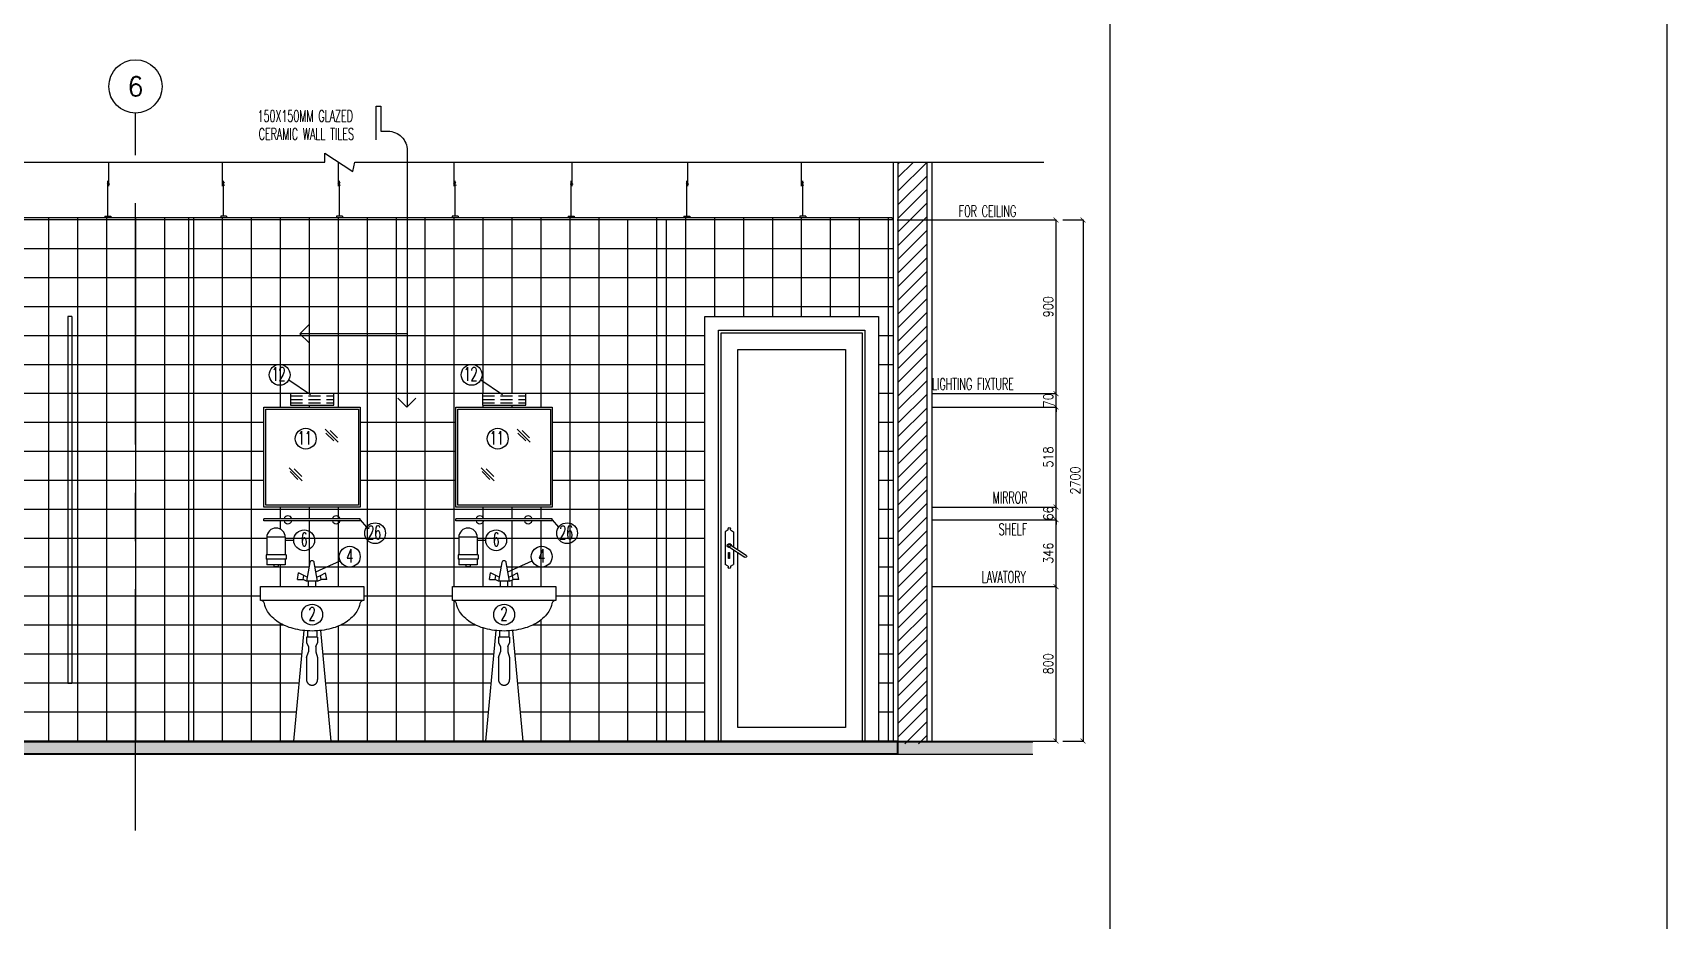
# Model space of a CAD drawing. Extents: x -139655 to -110778, y 166361 to 186286.
# Drawn here: x -119799 to -111330, y 171488 to 176087 of the extents above; entities that cross this region are included whole.
import ezdxf
from ezdxf.enums import TextEntityAlignment as Align

# ---------------------------------------------------------------- set-up
doc = ezdxf.new("R2010")
doc.units = 0
doc.header["$LTSCALE"] = 500
doc.header["$MEASUREMENT"] = 0
doc.linetypes.add('CENTERX2', pattern=[4, 2.5, -0.5, 0.5, -0.5])
doc.linetypes.add('HIDDEN2', pattern=[0.1875, 0.125, -0.0625])
doc.layers.get('0').update_dxf_attribs({"linetype": 'CONTINUOUS'})
doc.layers.get('DEFPOINTS').update_dxf_attribs({"linetype": 'CONTINUOUS'})
for name, color, linetype in [('AX-CR', 2, 'CONTINUOUS'), ('AX-TXT', 2, 'CONTINUOUS'), ('AXES', 11, 'CENTERX2'), ('Dimout', 4, 'CONTINUOUS'), ('DW', 7, 'CONTINUOUS'), ('ELE', 3, 'CONTINUOUS'), ('ELV', 7, 'CONTINUOUS'), ('FIX', 2, 'CONTINUOUS'), ('HATCH', 8, 'CONTINUOUS'), ('HatchA', 11, 'CONTINUOUS'), ('PART', 9, 'CONTINUOUS'), ('Plaster', 7, 'CONTINUOUS'), ('SANI', 2, 'CONTINUOUS'), ('Tile', 5, 'CONTINUOUS'), ('TITLE', 1, 'CONTINUOUS'), ('TXT', 2, 'CONTINUOUS'), ('WALL', 6, 'CONTINUOUS'), ('WallPartition', 2, 'CONTINUOUS'), ('Windows', 9, 'CONTINUOUS')]:
    doc.layers.add(name, color=color, linetype=linetype)
doc.styles.add('DIM', font='simplex.shx', dxfattribs={"width": 0.85})
doc.styles.add('ROMANS', font='romans.shx', dxfattribs={"width": 0.6})
doc.dimstyles.new('DIM1-25', dxfattribs={"dimscale": 25, "dimtxt": 2, "dimasz": 1, "dimexe": 0.03, "dimexo": 0.03, "dimgap": 0.6, "dimtad": 1, "dimdec": 0, "dimdsep": 46, "dimtxsty": 'DIM', "dimblk1": 'ARCHTICK', "dimblk2": 'ARCHTICK', "dimsah": 1, "dimcen": 0.09, "dimdle": 0.03, "dimclrd": 256, "dimclrt": 2, "dimadec": 0, "dimazin": 0, "dimtfac": 1, "dimtdec": 0, "dimtix": 1, "dimtmove": 1, "dimatfit": 3, "dimldrblk": 'ARCHTICK', "dimfxl": 0, "dimtvp": 2, "dimtolj": 1, "dimtzin": 0, "dimarcsym": 0})

# ---------------------------------------------------------------- blocks, each defined once
blk = doc.blocks.new('A0-BOX')
at = {"layer": 'TITLE'}
for p, q in [((101.75, 0), (101.75, 79.7)), ((113.3, 0), (113.3, 79.7))]:
    blk.add_line(p, q, dxfattribs=at)
blk = doc.blocks.new('A$C753C42D5')
at = {"layer": 'SANI', "linetype": 'Continuous'}
for p, q in [((0.1923, 0.8373), (0.1985, 0.8714)), ((0.225, 0.8568), (0.1985, 0.8714)), ((0.2215, 0.8373), (0.225, 0.8568)), ((0.2429, 0.8483), (0.225, 0.8568)), ((0.2568, 0.9248), (0.2394, 0.8287)), ((0.2968, 0.8287), (0.2793, 0.9248)), ((0.2933, 0.8483), (0.3112, 0.8568)), ((0.3112, 0.8568), (0.3377, 0.8714)), ((0.3147, 0.8373), (0.3112, 0.8568)), ((0.3439, 0.8373), (0.3377, 0.8714)), ((0.1923, 0.8373), (0.2215, 0.8373)), ((0.2394, 0.8287), (0.2215, 0.8373)), ((0.2968, 0.8287), (0.2394, 0.8287)), ((0.2489, 0.8), (0.2489, 0.8287)), ((0.2872, 0.8), (0.2872, 0.8287)), ((0.2968, 0.8287), (0.3147, 0.8373)), ((0.3439, 0.8373), (0.3147, 0.8373)), ((0.2252, 0.5724), (0.1713, 0)), ((0.3109, 0.5724), (0.3648, 0))]:
    blk.add_line(p, q, dxfattribs=at)
at = {"layer": 'SANI', "linetype": 'HIDDEN2'}
for p, q in [((0.2968, 0.5382), (0.2394, 0.5382)), ((0.2394, 0.5382), (0.2394, 0.5094)), ((0.2394, 0.5094), (0.2489, 0.4903)), ((0.2441, 0.57), (0.2441, 0.5382)), ((0.2872, 0.4903), (0.2968, 0.5094)), ((0.292, 0.57), (0.292, 0.5382)), ((0.2968, 0.5382), (0.2968, 0.5094)), ((0.2394, 0.4328), (0.2489, 0.4616)), ((0.2394, 0.4328), (0.2394, 0.3179)), ((0.2489, 0.4903), (0.2489, 0.4616)), ((0.2872, 0.4903), (0.2872, 0.4616)), ((0.2872, 0.4616), (0.2968, 0.4328)), ((0.2968, 0.4328), (0.2968, 0.3179))]:
    blk.add_line(p, q, dxfattribs=at)
at = {"layer": 'SANI', "linetype": 'Continuous'}
blk.add_lwpolyline([(0.5362, 0.8), (0.5362, 0.789), (0.5362, 0.7282), (0, 0.7282), (0, 0.789), (0, 0.8)], close=True, dxfattribs=at)
for points in [[(0.5158, 0.7124, -0.107261), (0.5003, 0.6716, -0.107169), (0.4442, 0.6162, -0.077294), (0.3677, 0.5829, -0.06439), (0.2685, 0.57, -0.06439), (0.1694, 0.5829, -0.077294), (0.0929, 0.6162, -0.107169), (0.0368, 0.6716, -0.107938), (0.0212, 0.7126, -0.000994)], [(0.517, 0.7282, -0.000994), (0.517, 0.7278, -0.145509)]]:
    blk.add_lwpolyline(points, format="xyb", dxfattribs=at)
for centre, radius, start, end in [((0.2681, 0.9226), 0.0115, 9.52728, 170.47272), ((0.0024, 0.709), 0.0191, 10.80776, 88.49148), ((0.5347, 0.709), 0.0191, 89.19364, 170.01956)]:
    blk.add_arc(centre, radius, start, end, dxfattribs=at)
at = {"layer": 'SANI', "linetype": 'HIDDEN2'}
blk.add_arc((0.2681, 0.3179), 0.0287, 180, 0, dxfattribs=at)
blk = doc.blocks.new('AXU')
at = {"layer": 'AX-CR'}
blk.add_circle((0, 350), 350, dxfattribs=at)
at = {"layer": 'AX-TXT', "style": 'ROMANS'}
blk.add_attdef('AX', text='', height=250, dxfattribs=at).set_placement((0, 350), align=Align.MIDDLE)
blk = doc.blocks.new('GAN')
for p, q in [((-0.0212, 0.1644), (-0.0212, 0.29)), ((-0.0155, 0.01), (-0.0155, 0.1918)), ((0, 0.01), (-0.031, 0.01)), ((-0.031, 0.01), (-0.031, 0)), ((0, 0.01), (0, 0))]:
    blk.add_line(p, q)
blk.add_lwpolyline([(-0.0118, 0.184), (-0.024, 0.1754), (-0.0113, 0.1703)])
blk = doc.blocks.new('walling')
at = {"layer": 'ELV'}
blk.add_line((0.1363, -1.1797), (-0.4198, -1.1797), dxfattribs=at)
blk.add_lwpolyline([(-0.025, -0.176), (-0.025, 0), (0, 0), (0, -0.1306), (0.0363, -0.1306, -0.414214), (0.1363, -0.2306), (0.1363, -1.5582)], format="xyb", dxfattribs=at)
at = {"layer": 'WALL'}
for p, q in [((-0.4198, -1.1797), (-0.3736, -1.1334)), ((-0.4198, -1.1797), (-0.3736, -1.2259)), ((0.1345, -1.56), (0.0882, -1.5137)), ((0.1345, -1.56), (0.1808, -1.5137))]:
    blk.add_line(p, q, dxfattribs=at)
at = {"layer": 'TXT', "style": 'ROMANS', "width": 0.6}
for s, p in [('150X150MM GLAZED', (-0.639, -0.0816)), ('CERAMIC WALL TILES', (-0.6331, -0.1746))]:
    blk.add_text(s, height=0.06, dxfattribs=at).set_placement(p)
blk = doc.blocks.new('_ARCHTICK')
at = {"color": 0, "linetype": 'ByBlock', "const_width": 0.15}
blk.add_lwpolyline([(-0.5, -0.5), (0.5, 0.5)], dxfattribs=at)
blk = doc.blocks.new('*D95')
at = {"layer": 'DEFPOINTS', "color": 0}
for p in [(-114462.9, 175116.6), (-114462.9, 172416.6), (-114357, 172416.6)]:
    blk.add_point(p, dxfattribs=at)
at = {"layer": 'Dimout', "color": 0, "lineweight": -2}
for p, q in [((-114462.1, 175116.6), (-114356.3, 175116.6)), ((-114462.1, 172416.6), (-114356.3, 172416.6))]:
    blk.add_line(p, q, dxfattribs=at)
at = {"layer": 'Dimout', "lineweight": -2}
blk.add_line((-114357, 175117.3), (-114357, 172415.8), dxfattribs=at)
at = {"layer": 'Dimout', "lineweight": -2, "xscale": 25, "yscale": 25, "zscale": 25}
for p, rotation in [((-114357, 175116.6), 90), ((-114357, 172416.6), 270)]:
    blk.add_blockref('_ARCHTICK', p, dxfattribs=dict(at, rotation=rotation))
at = {"layer": 'Dimout', "color": 2, "insert": (-114397, 173766.6), "char_height": 50, "attachment_point": 5, "rotation": 90, "style": 'DIM'}
blk.add_mtext('\\A1;2700', dxfattribs=at)
blk = doc.blocks.new('*D94')
at = {"layer": 'DEFPOINTS', "color": 0}
for p in [(-115139.6, 173216.6), (-114497.1, 173216.6), (-115350.2, 172416.6)]:
    blk.add_point(p, dxfattribs=at)
at = {"layer": 'Dimout', "color": 0, "lineweight": -2}
for p, q in [((-115138.9, 173216.6), (-114496.3, 173216.6)), ((-115349.4, 172416.6), (-114496.3, 172416.6))]:
    blk.add_line(p, q, dxfattribs=at)
at = {"layer": 'Dimout', "lineweight": -2}
blk.add_line((-114497.1, 172415.8), (-114497.1, 173217.3), dxfattribs=at)
at = {"layer": 'Dimout', "lineweight": -2, "xscale": 25, "yscale": 25, "zscale": 25}
for p, rotation in [((-114497.1, 173216.6), 90), ((-114497.1, 172416.6), 270)]:
    blk.add_blockref('_ARCHTICK', p, dxfattribs=dict(at, rotation=rotation))
at = {"layer": 'Dimout', "color": 2, "insert": (-114537.1, 172816.6), "char_height": 50, "attachment_point": 5, "rotation": 90, "style": 'DIM'}
blk.add_mtext('\\A1;800', dxfattribs=at)
blk = doc.blocks.new('CALO')
for p, q in [((-0.0067, -0.0131), (-0.0219, -0.0221)), ((-0.0219, -0.0221), (-0.0219, -0.1012)), ((-0.0067, -0.0131), (-0.0067, -0.0067)), ((0.0067, -0.0131), (0.0067, -0.0067)), ((0.0067, -0.0131), (0.0219, -0.0221)), ((0.0219, -0.0221), (0.0219, -0.1914)), ((-0.0032, -0.089), (-0.0871, -0.1441)), ((0.0036, -0.0994), (-0.0803, -0.1545)), ((-0.0219, -0.1161), (-0.0219, -0.1914)), ((-0.0067, -0.2004), (-0.0219, -0.1914)), ((-0.0067, -0.2004), (-0.0067, -0.2067)), ((0.0067, -0.2004), (0.0219, -0.1914)), ((0.0067, -0.2004), (0.0067, -0.2067))]:
    blk.add_line(p, q)
blk.add_lwpolyline([(0.004, -0.1297), (-0.0009, -0.1297), (-0.0009, -0.1605), (0.004, -0.1605)], close=True)
blk.add_circle((0, -0.0943), 0.00622)
for centre, radius, start, end in [((0, -0.0067), 0.00674, 0, 180), ((0, -0.0943), 0.0107, 248.65552, 177.92469), ((-0.0837, -0.1493), 0.00621, 123.29011, 303.29011), ((0, -0.2067), 0.00674, 180, 0)]:
    blk.add_arc(centre, radius, start, end)
blk = doc.blocks.new('*D100')
at = {"layer": 'DEFPOINTS', "color": 0}
for p in [(-115139.6, 173562.9), (-114497.1, 173562.9), (-115139.6, 173216.6)]:
    blk.add_point(p, dxfattribs=at)
at = {"layer": 'Dimout', "color": 0, "lineweight": -2}
for p, q in [((-115138.9, 173562.9), (-114496.3, 173562.9)), ((-115138.9, 173216.6), (-114496.3, 173216.6))]:
    blk.add_line(p, q, dxfattribs=at)
at = {"layer": 'Dimout', "lineweight": -2}
blk.add_line((-114497.1, 173215.8), (-114497.1, 173563.7), dxfattribs=at)
at = {"layer": 'Dimout', "lineweight": -2, "xscale": 25, "yscale": 25, "zscale": 25}
for p, rotation in [((-114497.1, 173562.9), 90), ((-114497.1, 173216.6), 270)]:
    blk.add_blockref('_ARCHTICK', p, dxfattribs=dict(at, rotation=rotation))
at = {"layer": 'Dimout', "color": 2, "insert": (-114537.1, 173389.7), "char_height": 50, "attachment_point": 5, "rotation": 90, "style": 'DIM'}
blk.add_mtext('\\A1;346', dxfattribs=at)
blk = doc.blocks.new('*D99')
at = {"layer": 'DEFPOINTS', "color": 0}
for p in [(-115320.4, 175116.6), (-114497.1, 175116.6), (-115139.6, 174216.6)]:
    blk.add_point(p, dxfattribs=at)
at = {"layer": 'Dimout', "color": 0, "lineweight": -2}
for p, q in [((-115319.7, 175116.6), (-114496.3, 175116.6)), ((-115138.9, 174216.6), (-114496.3, 174216.6))]:
    blk.add_line(p, q, dxfattribs=at)
at = {"layer": 'Dimout', "lineweight": -2}
blk.add_line((-114497.1, 174215.8), (-114497.1, 175117.3), dxfattribs=at)
at = {"layer": 'Dimout', "lineweight": -2, "xscale": 25, "yscale": 25, "zscale": 25}
for p, rotation in [((-114497.1, 175116.6), 90), ((-114497.1, 174216.6), 270)]:
    blk.add_blockref('_ARCHTICK', p, dxfattribs=dict(at, rotation=rotation))
at = {"layer": 'Dimout', "color": 2, "insert": (-114537.1, 174666.6), "char_height": 50, "attachment_point": 5, "rotation": 90, "style": 'DIM'}
blk.add_mtext('\\A1;900', dxfattribs=at)
blk = doc.blocks.new('*D98')
at = {"layer": 'DEFPOINTS', "color": 0}
for p in [(-115139.6, 174216.6), (-114497.1, 174216.6), (-115139.6, 174146.6)]:
    blk.add_point(p, dxfattribs=at)
at = {"layer": 'Dimout', "color": 0, "lineweight": -2}
for p, q in [((-115138.9, 174216.6), (-114496.3, 174216.6)), ((-115138.9, 174146.6), (-114496.3, 174146.6))]:
    blk.add_line(p, q, dxfattribs=at)
at = {"layer": 'Dimout', "lineweight": -2}
for p, q in [((-114497.1, 174216.6), (-114497.1, 174241.6)), ((-114497.1, 174146.6), (-114497.1, 174216.6)), ((-114497.1, 174146.6), (-114497.1, 174121.6))]:
    blk.add_line(p, q, dxfattribs=at)
at = {"layer": 'Dimout', "lineweight": -2, "xscale": 25, "yscale": 25, "zscale": 25}
for p, rotation in [((-114497.1, 174216.6), 270), ((-114497.1, 174146.6), 90)]:
    blk.add_blockref('_ARCHTICK', p, dxfattribs=dict(at, rotation=rotation))
at = {"layer": 'Dimout', "color": 2, "insert": (-114537.1, 174181.6), "char_height": 50, "attachment_point": 5, "rotation": 90, "style": 'DIM'}
blk.add_mtext('\\A1;70', dxfattribs=at)
blk = doc.blocks.new('*D97')
at = {"layer": 'DEFPOINTS', "color": 0}
for p in [(-115139.6, 174146.6), (-114497.1, 174146.6), (-115139.6, 173628.9)]:
    blk.add_point(p, dxfattribs=at)
at = {"layer": 'Dimout', "color": 0, "lineweight": -2}
for p, q in [((-115138.9, 174146.6), (-114496.3, 174146.6)), ((-115138.9, 173628.9), (-114496.3, 173628.9))]:
    blk.add_line(p, q, dxfattribs=at)
at = {"layer": 'Dimout', "lineweight": -2}
blk.add_line((-114497.1, 173628.1), (-114497.1, 174147.3), dxfattribs=at)
at = {"layer": 'Dimout', "lineweight": -2, "xscale": 25, "yscale": 25, "zscale": 25}
for p, rotation in [((-114497.1, 174146.6), 90), ((-114497.1, 173628.9), 270)]:
    blk.add_blockref('_ARCHTICK', p, dxfattribs=dict(at, rotation=rotation))
at = {"layer": 'Dimout', "color": 2, "insert": (-114537.1, 173887.7), "char_height": 50, "attachment_point": 5, "rotation": 90, "style": 'DIM'}
blk.add_mtext('\\A1;518', dxfattribs=at)
blk = doc.blocks.new('*D96')
at = {"layer": 'DEFPOINTS', "color": 0}
for p in [(-115139.6, 173628.9), (-114497.1, 173628.9), (-115139.6, 173562.9)]:
    blk.add_point(p, dxfattribs=at)
at = {"layer": 'Dimout', "color": 0, "lineweight": -2}
for p, q in [((-115138.9, 173628.9), (-114496.3, 173628.9)), ((-115138.9, 173562.9), (-114496.3, 173562.9))]:
    blk.add_line(p, q, dxfattribs=at)
at = {"layer": 'Dimout', "lineweight": -2}
for p, q in [((-114497.1, 173628.9), (-114497.1, 173653.9)), ((-114497.1, 173562.9), (-114497.1, 173628.9)), ((-114497.1, 173562.9), (-114497.1, 173537.9))]:
    blk.add_line(p, q, dxfattribs=at)
at = {"layer": 'Dimout', "lineweight": -2, "xscale": 25, "yscale": 25, "zscale": 25}
for p, rotation in [((-114497.1, 173628.9), 270), ((-114497.1, 173562.9), 90)]:
    blk.add_blockref('_ARCHTICK', p, dxfattribs=dict(at, rotation=rotation))
at = {"layer": 'Dimout', "color": 2, "insert": (-114537.1, 173595.9), "char_height": 50, "attachment_point": 5, "rotation": 90, "style": 'DIM'}
blk.add_mtext('\\A1;66', dxfattribs=at)

msp = doc.modelspace()

# ---------------------------------------------------------------- hatches: boundary and pattern name
at = {"layer": 'HatchA'}
h = msp.add_hatch(dxfattribs=at)
h.set_pattern_fill('ANSI31', color=256, scale=400, style=0)
h.set_pattern_definition([(45, (92550.997, -28050.13), (-35.355339, 35.355339), [])])
h.paths.add_polyline_path([(-115166.6, 175416.6), (-115316.6, 175416.6), (-115316.6, 172401.6), (-115166.6, 172401.6)])
at = {"layer": 'Windows'}
h = msp.add_hatch(dxfattribs=at)
h.set_pattern_fill('AR-SAND', color=256, scale=25, style=0)
h.set_pattern_definition([(37.5, (33211.824, -30124.08), (-1.574834, 48.170594), [0, -38, 0, -42.5, 0, -40.625]), (7.5, (33211.824, -30124.08), (44.244418, 70.553652), [0, -20.5, 0, -34.25, 0, -13.125]), (327.5, (33181.074, -30124.08), (77.8535465, 0.141476), [0, -12.5, 0, -45, 0, -58.75]), (317.5, (33181.074, -30124.08), (75.153165, 21.94189), [0, -6.25, 0, -29.5, 0, -33.75])])
h.paths.add_polyline_path([(-119266.6, 172410.6), (-121112.6, 172410.6), (-121112.6, 172350.6), (-119266.6, 172350.6)])
h.paths.add_polyline_path([(-115320.6, 172410.6), (-119266.6, 172410.6), (-119266.6, 172350.6), (-115320.6, 172350.6)])
h.paths.add_polyline_path([(-114617.8, 172410.6), (-115316.6, 172410.6), (-115316.6, 172346.6), (-114617.8, 172346.6)])

# ---------------------------------------------------------------- linework, layer by layer
msp.add_line((-115345.4, 175126.6), (-121087.9, 175126.6))
at = {"layer": 'AXES'}
msp.add_line((-119266.6, 171952.7), (-119266.6, 175670.3), dxfattribs=at)
at = {"layer": 'DW'}
for p, q in [((-118472.3, 174287.9), (-118360.2, 174212.2)), ((-117477.5, 174287.9), (-117365.5, 174212.2)), ((-118101.5, 173562.9), (-118069, 173524.2)), ((-117106.7, 173562.9), (-117074.2, 173524.2)), ((-118490.3, 173456.7), (-118446.5, 173456.7)), ((-117495.6, 173456.7), (-117451.7, 173456.7)), ((-118331.5, 173293.3), (-118205.7, 173349.7)), ((-117336.7, 173293.3), (-117210.9, 173349.7))]:
    msp.add_line(p, q, dxfattribs=at)
at = {"layer": 'ELE'}
msp.add_lwpolyline([(-121187, 175416.6), (-118284.6, 175416.6), (-118284.6, 175461.7), (-118141.2, 175368.3), (-118129.3, 175416.6), (-118129.3, 175416.6), (-114559.7, 175416.6)], dxfattribs=at)
at = {"layer": 'FIX'}
for p, q in [((-118216.8, 173964.6), (-118284.4, 174032.2)), ((-118238.9, 173971.9), (-118279.5, 174012.5)), ((-118219.2, 173986.7), (-118258.6, 174026.1)), ((-117222, 173964.6), (-117289.7, 174032.2)), ((-117244.2, 173971.9), (-117284.8, 174012.5)), ((-117224.5, 173986.7), (-117263.8, 174026.1)), ((-118402.4, 173764.8), (-118470, 173832.5)), ((-118424.5, 173772.2), (-118465.1, 173812.8)), ((-118404.8, 173787), (-118444.2, 173826.3)), ((-117407.6, 173764.8), (-117475.3, 173832.5)), ((-117429.8, 173772.2), (-117470.4, 173812.8)), ((-117410.1, 173787), (-117449.5, 173826.3))]:
    msp.add_line(p, q, dxfattribs=at)
at = {"layer": 'FIX', "color": 2}
for p, q in [((-118101.5, 173568.3), (-118601.5, 173568.3)), ((-118601.5, 173557.5), (-118601.5, 173568.3)), ((-118101.5, 173557.5), (-118601.5, 173557.5)), ((-118101.5, 173557.5), (-118101.5, 173568.3)), ((-117106.7, 173568.3), (-117606.7, 173568.3)), ((-117606.7, 173557.5), (-117606.7, 173568.3)), ((-117106.7, 173557.5), (-117606.7, 173557.5)), ((-117106.7, 173557.5), (-117106.7, 173568.3))]:
    msp.add_line(p, q, dxfattribs=at)
for points in [[(-118101.5, 174146.6), (-118101.5, 173628.9), (-118601.5, 173628.9), (-118601.5, 174146.6)], [(-118111.5, 174136.6), (-118111.5, 173638.9), (-118591.5, 173638.9), (-118591.5, 174136.6)], [(-117106.7, 174146.6), (-117106.7, 173628.9), (-117606.7, 173628.9), (-117606.7, 174146.6)], [(-117116.7, 174136.6), (-117116.7, 173638.9), (-117596.7, 173638.9), (-117596.7, 174136.6)]]:
    msp.add_lwpolyline(points, close=True, dxfattribs=at)
for centre in [(-118519.5, 174314), (-117524.8, 174314), (-118384.3, 173983.1), (-117389.5, 173983.1), (-118024.9, 173493.2), (-117030.1, 173493.2), (-118392.5, 173456.7), (-117397.8, 173456.7), (-118156.4, 173371.8), (-117161.7, 173371.8), (-118351.2, 173071.4), (-117356.4, 173071.4)]:
    msp.add_circle(centre, 54, dxfattribs=at)
for centre, start, end in [((-118476.5, 173562.9), 15.20227, 164.79773), ((-118476.5, 173562.9), 195.20227, 344.79773), ((-118226.5, 173562.9), 15.20227, 164.79773), ((-118226.5, 173562.9), 195.20227, 344.79773), ((-117481.7, 173562.9), 15.20227, 164.79773), ((-117481.7, 173562.9), 195.20227, 344.79773), ((-117231.7, 173562.9), 15.20227, 164.79773), ((-117231.7, 173562.9), 195.20227, 344.79773)]:
    msp.add_arc(centre, 20.6, start, end, dxfattribs=at)
at = {"layer": 'HATCH', "linetype": 'HIDDEN2'}
for p, q in [((-118464, 174204.6), (-118239, 174204.6)), ((-118464, 174186.6), (-118239, 174186.6)), ((-118464, 174168.6), (-118239, 174168.6)), ((-117469.2, 174204.6), (-117244.2, 174204.6)), ((-117469.2, 174186.6), (-117244.2, 174186.6)), ((-117469.2, 174168.6), (-117244.2, 174168.6))]:
    msp.add_line(p, q, dxfattribs=at)
at = {"layer": 'PART', "linetype": 'ByBlock'}
for p, q in [((-119616.6, 174616.6), (-119616.6, 172716.6)), ((-119596.6, 174616.6), (-119596.6, 172716.6)), ((-119616.6, 172716.6), (-119596.6, 172716.6))]:
    msp.add_line(p, q, dxfattribs=at)
at = {"layer": 'Plaster'}
for p, q in [((-115341.6, 175416.6), (-115341.6, 172416.6)), ((-115139.6, 175416.6), (-115139.6, 172413.6)), ((-118991.6, 175126.6), (-118991.6, 172416.6)), ((-116716.6, 175116.6), (-116716.6, 172416.6)), ((-116516.6, 175116.6), (-116516.6, 172416.6)), ((-115345.4, 175126.6), (-115345.4, 175116.6)), ((-115345.4, 175126.6), (-115345.4, 175116.6)), ((-115316.6, 172416.6), (-121116.6, 172416.6)), ((-115316.6, 172410.6), (-121116.6, 172410.6)), ((-114617.8, 172413.6), (-115166.6, 172413.6))]:
    msp.add_line(p, q, dxfattribs=at)
at = {"layer": 'SANI'}
for p, q in [((-118218.9, 174146.6), (-118200.8, 174146.6)), ((-117224.2, 174146.6), (-117206.1, 174146.6)), ((-118490.3, 173472.2), (-118586.2, 173472.2)), ((-118586.2, 173472.2), (-118586.2, 173381.2)), ((-118490.3, 173472.2), (-118490.3, 173381.2)), ((-117591.5, 173472.2), (-117591.5, 173381.2)), ((-117495.6, 173472.2), (-117591.5, 173472.2)), ((-117495.6, 173472.2), (-117495.6, 173381.2)), ((-118486.5, 173381.2), (-118590.1, 173381.2)), ((-118590.1, 173381.2), (-118590.1, 173358.2)), ((-118486.5, 173381.2), (-118486.5, 173358.2)), ((-117595.3, 173381.2), (-117595.3, 173358.2)), ((-117491.8, 173381.2), (-117595.3, 173381.2)), ((-117491.8, 173381.2), (-117491.8, 173358.2)), ((-118486.5, 173358.2), (-118590.1, 173358.2)), ((-118586.2, 173358.2), (-118586.2, 173329.8)), ((-118490.3, 173329.8), (-118586.2, 173329.8)), ((-118548.8, 173329.8), (-118548.8, 173318.3)), ((-118527.7, 173318.3), (-118548.8, 173318.3)), ((-118527.7, 173329.8), (-118527.7, 173318.3)), ((-118490.3, 173358.2), (-118490.3, 173329.8)), ((-117491.8, 173358.2), (-117595.3, 173358.2)), ((-117591.5, 173358.2), (-117591.5, 173329.8)), ((-117495.6, 173329.8), (-117591.5, 173329.8)), ((-117554.1, 173329.8), (-117554.1, 173318.3)), ((-117533, 173318.3), (-117554.1, 173318.3)), ((-117533, 173329.8), (-117533, 173318.3)), ((-117495.6, 173358.2), (-117495.6, 173329.8))]:
    msp.add_line(p, q, dxfattribs=at)
for points in [[(-118464, 174156.6), (-118239, 174156.6), (-118239, 174216.6), (-118464, 174216.6)], [(-117469.2, 174156.6), (-117244.2, 174156.6), (-117244.2, 174216.6), (-117469.2, 174216.6)]]:
    msp.add_lwpolyline(points, close=True, dxfattribs=at)
for centre in [(-118538.3, 173472.2), (-117543.5, 173472.2)]:
    msp.add_arc(centre, 47.9, 0, 180, dxfattribs=at)
at = {"layer": 'Tile'}
for p, q in [((-115341.6, 175116.6), (-121091.6, 175116.6)), ((-119716.6, 175126.6), (-119716.6, 172416.6)), ((-119566.6, 175126.6), (-119566.6, 172416.6)), ((-119416.6, 175126.6), (-119416.6, 172416.6)), ((-119266.6, 175126.6), (-119266.6, 172416.6)), ((-119116.6, 175126.6), (-119116.6, 172416.6)), ((-118966.6, 175126.6), (-118966.6, 172416.6)), ((-118816.6, 175126.6), (-118816.6, 172416.6)), ((-118666.6, 175126.6), (-118666.6, 172416.6)), ((-118516.6, 175126.6), (-118516.6, 174146.6)), ((-118366.6, 175126.6), (-118366.6, 174216.6)), ((-118216.6, 175126.6), (-118216.6, 174146.6)), ((-118066.6, 175126.6), (-118066.6, 172416.6)), ((-117916.6, 175126.6), (-117916.6, 172416.6)), ((-117766.6, 175126.6), (-117766.6, 172416.6)), ((-117616.6, 175126.6), (-117616.6, 173216.6)), ((-117466.6, 175126.6), (-117466.6, 174216.6)), ((-117316.6, 175126.6), (-117316.6, 174216.6)), ((-117166.6, 175126.6), (-117166.6, 174146.6)), ((-117016.6, 175126.6), (-117016.6, 172416.6)), ((-116866.6, 175126.6), (-116866.6, 172416.6)), ((-116566.6, 175126.6), (-116566.6, 172416.6)), ((-116416.6, 175126.6), (-116416.6, 172416.6)), ((-116266.6, 175126.6), (-116266.6, 174616.6)), ((-116116.6, 175126.6), (-116116.6, 174616.6)), ((-115966.6, 175126.6), (-115966.6, 174616.6)), ((-115816.6, 175126.6), (-115816.6, 174616.6)), ((-115666.6, 175126.6), (-115666.6, 174616.6)), ((-115516.6, 175126.6), (-115516.6, 174616.6)), ((-115366.6, 175126.6), (-115366.6, 172416.6)), ((-115341.6, 174966.6), (-121091.6, 174966.6)), ((-115341.6, 174816.6), (-121091.6, 174816.6)), ((-115341.6, 174666.6), (-121091.6, 174666.6)), ((-116316.6, 174516.6), (-121091.6, 174516.6)), ((-115341.6, 174516.6), (-115416.6, 174516.6)), ((-116316.6, 174366.6), (-121091.6, 174366.6)), ((-115341.6, 174366.6), (-115416.6, 174366.6)), ((-116316.6, 174216.6), (-121091.6, 174216.6)), ((-115341.6, 174216.6), (-115416.6, 174216.6)), ((-118366.6, 174156.6), (-118366.6, 174146.6)), ((-117466.6, 174156.6), (-117466.6, 174146.6)), ((-117316.6, 174156.6), (-117316.6, 174146.6)), ((-118601.5, 174066.6), (-121091.6, 174066.6)), ((-117606.7, 174066.6), (-118101.5, 174066.6)), ((-116316.6, 174066.6), (-117106.7, 174066.6)), ((-115341.6, 174066.6), (-115416.6, 174066.6)), ((-118601.5, 173916.6), (-121091.6, 173916.6)), ((-117606.7, 173916.6), (-118101.5, 173916.6)), ((-116316.6, 173916.6), (-117106.7, 173916.6)), ((-115341.6, 173916.6), (-115416.6, 173916.6)), ((-118601.5, 173766.6), (-121091.6, 173766.6)), ((-117606.7, 173766.6), (-118101.5, 173766.6)), ((-116316.6, 173766.6), (-117106.7, 173766.6)), ((-115341.6, 173766.6), (-115416.6, 173766.6)), ((-118516.6, 173628.9), (-118516.6, 173568.3)), ((-118366.6, 173628.9), (-118366.6, 173568.3)), ((-118216.6, 173628.9), (-118216.6, 173568.3)), ((-117466.6, 173628.9), (-117466.6, 173568.3)), ((-117316.6, 173628.9), (-117316.6, 173568.3)), ((-117166.6, 173628.9), (-117166.6, 173568.3)), ((-116316.6, 173616.6), (-121091.6, 173616.6)), ((-118516.6, 173557.5), (-118516.6, 173515)), ((-118366.6, 173557.5), (-118366.6, 173319.9)), ((-118216.6, 173557.5), (-118216.6, 173216.6)), ((-117466.6, 173557.5), (-117466.6, 173216.6)), ((-117316.6, 173557.5), (-117316.6, 173271.9)), ((-117166.6, 173557.5), (-117166.6, 173216.6)), ((-115341.6, 173616.6), (-115416.6, 173616.6)), ((-118586.2, 173466.6), (-121091.6, 173466.6)), ((-117591.5, 173466.6), (-118490.3, 173466.6)), ((-116316.6, 173466.6), (-117495.6, 173466.6)), ((-115341.6, 173466.6), (-115416.6, 173466.6)), ((-118367.2, 173316.6), (-121091.6, 173316.6)), ((-118516.6, 173329.8), (-118516.6, 173216.6)), ((-117372.5, 173316.6), (-118335.7, 173316.6)), ((-116316.6, 173316.6), (-117341, 173316.6)), ((-115341.6, 173316.6), (-115416.6, 173316.6)), ((-117316.6, 173250.7), (-117316.6, 173216.6)), ((-118619.6, 173166.6), (-121091.6, 173166.6)), ((-117624.8, 173166.6), (-118083.4, 173166.6)), ((-117616.6, 173144.7), (-117616.6, 172416.6)), ((-116316.6, 173166.6), (-117088.6, 173166.6)), ((-115341.6, 173166.6), (-115416.6, 173166.6)), ((-117166.6, 173042.6), (-117166.6, 172416.6)), ((-118497.2, 173016.6), (-120917.2, 173016.6)), ((-118516.6, 173026.7), (-118516.6, 172416.6)), ((-118216.6, 173011.3), (-118216.6, 172416.6)), ((-117502.5, 173016.6), (-118204.8, 173016.6)), ((-117466.6, 173002.6), (-117466.6, 172416.6)), ((-116316.6, 173016.6), (-117210, 173016.6)), ((-115341.6, 173016.6), (-115416.6, 173016.6)), ((-118405.9, 172866.6), (-120933.5, 172866.6)), ((-117411.1, 172866.6), (-118297.1, 172866.6)), ((-116316.6, 172866.6), (-117302.4, 172866.6)), ((-115341.6, 172866.6), (-115416.6, 172866.6)), ((-118420, 172716.6), (-120440.4, 172716.6)), ((-117425.2, 172716.6), (-118283, 172716.6)), ((-116316.6, 172716.6), (-117288.2, 172716.6)), ((-115341.6, 172716.6), (-115416.6, 172716.6)), ((-118434.1, 172566.6), (-120621.9, 172566.6)), ((-117439.4, 172566.6), (-118268.8, 172566.6)), ((-116316.6, 172566.6), (-117274.1, 172566.6)), ((-115341.6, 172566.6), (-115416.6, 172566.6))]:
    msp.add_line(p, q, dxfattribs=at)
at = {"layer": 'TITLE'}
for p, q in [((-114217.3, 166361.3), (-114217.3, 180211.3)), ((-111329.8, 166361.3), (-111329.8, 180211.3))]:
    msp.add_line(p, q, dxfattribs=at)
at = {"layer": 'WALL'}
for p, q in [((-115316.6, 175416.6), (-115316.6, 172346.6)), ((-115166.6, 175416.6), (-115166.6, 172410.6)), ((-115320.6, 172350.6), (-121112.6, 172350.6)), ((-115320.6, 172410.6), (-115320.6, 172350.6)), ((-114617.8, 172410.6), (-115316.6, 172410.6)), ((-114617.8, 172346.6), (-127015.5, 172346.6))]:
    msp.add_line(p, q, dxfattribs=at)
at = {"layer": 'WallPartition', "linetype": 'HIDDEN2', "const_width": 2}
msp.add_lwpolyline([(-121114.6, 172410.6), (-121114.6, 172348.6), (-115318.6, 172348.6), (-115318.6, 172410.6)], dxfattribs=at)
at = {"layer": 'Windows'}
for p, q in [((-119596.6, 174616.6), (-119616.6, 174616.6)), ((-118448.2, 172416.6), (-118254.7, 172416.6)), ((-117453.5, 172416.6), (-117260, 172416.6))]:
    msp.add_line(p, q, dxfattribs=at)
msp.add_lwpolyline([(-116316.6, 174616.6), (-115416.6, 174616.6), (-115416.6, 172416.6), (-116316.6, 172416.6)], close=True, dxfattribs=at)
for points in [[(-116245.9, 172416.6), (-116245.9, 174545.9), (-115487.3, 174545.9), (-115487.3, 172416.6)], [(-116232.5, 172416.6), (-116232.5, 174532.4), (-115500.8, 174532.4), (-115500.8, 172416.6)], [(-116145.9, 173407.7), (-116145.9, 174445.9), (-115587.3, 174445.9), (-115587.3, 172486.6), (-116145.9, 172486.6), (-116145.9, 173392.8)]]:
    msp.add_lwpolyline(points, dxfattribs=at)

# ---------------------------------------------------------------- block references
for name, p, xscale, yscale, zscale in [('A0-BOX', (-139654.8, 166361.3), 250, 250, 250), ('GAN', (-119425.2, 175126.6), -1000, 1000, 1000), ('GAN', (-118794.1, 175126.6), 1000, 1000, 1000), ('GAN', (-118194.1, 175126.6), 1000, 1000, 1000), ('GAN', (-117594.1, 175126.6), 1000, 1000, 1000), ('GAN', (-117025.2, 175126.6), -1000, 1000, 1000), ('GAN', (-116425.2, 175126.6), -1000, 1000, 1000), ('GAN', (-115794.1, 175126.6), 1000, 1000, 1000), ('CALO', (-116189.7, 173523.3), -1000, 1000, 1000)]:
    msp.add_blockref(name, p, dxfattribs=dict(xscale=xscale, yscale=yscale, zscale=zscale))
at = {"layer": 'AXES'}
ref = msp.add_blockref('AXU', (-119266.6, 175670.3), dxfattribs=dict(at, xscale=0.3942857142828871, yscale=0.3942857142828871, zscale=0.3942857142857143))
ref.add_attrib('AX', '6', dxfattribs={"layer": 'AX-TXT', "color": 6, "height": 98.6, "style": 'ROMANS'}).set_placement((-119266.6, 175808.3), align=Align.MIDDLE)
at = {"layer": 'WALL', "xscale": 1000, "yscale": 1000, "zscale": 1000}
msp.add_blockref('walling', (-117994.6, 175706.7), dxfattribs=at)
at = {"layer": 'WallPartition', "xscale": 1000, "yscale": 1000, "zscale": 1000}
for p in [(-118619.6, 172416.6), (-117624.8, 172416.6)]:
    msp.add_blockref('A$C753C42D5', p, dxfattribs=at)

# ---------------------------------------------------------------- texts
at = {"layer": 'TXT', "style": 'ROMANS', "width": 0.6}
for s, height, p in [('FOR CEILING', 60, (-115000.8, 175132.1)), ('12', 70, (-118561, 174283.1)), ('12', 70, (-117566.2, 174283.1)), ('LIGHTING FIXTURE', 60, (-115139.4, 174235.8)), ('11', 70, (-118425.7, 173952.2)), ('11', 70, (-117431, 173952.2)), ('MIRROR', 60, (-114825.2, 173648.1)), ('SHELF', 60, (-114794.3, 173483.7)), ('6', 70, (-118410.8, 173425.8)), ('26', 70, (-118065.5, 173462.3)), ('6', 70, (-117416, 173425.8)), ('26', 70, (-117070.7, 173462.3)), ('4', 70, (-118174.7, 173340.9)), ('4', 70, (-117180, 173340.9)), ('LAVATORY', 60, (-114881.8, 173235.8)), ('2', 70, (-118369.5, 173040.5)), ('2', 70, (-117374.7, 173040.5))]:
    msp.add_text(s, height=height, dxfattribs=at).set_placement(p)

# ---------------------------------------------------------------- dimensions: what is measured, and where the dimension line sits
at = {"layer": 'Dimout'}
for base, p1, p2, picture, middle in [((-114497.1, 175116.6), (-115139.6, 174216.6), (-115320.4, 175116.6), '*D99', (-114537.1, 174666.6)), ((-114357, 172416.6), (-114462.9, 175116.6), (-114462.9, 172416.6), '*D95', (-114397, 173766.6)), ((-114497.1, 174216.6), (-115139.6, 174146.6), (-115139.6, 174216.6), '*D98', (-114537.1, 174181.6)), ((-114497.1, 174146.6), (-115139.6, 173628.9), (-115139.6, 174146.6), '*D97', (-114537.1, 173887.7)), ((-114497.1, 173628.9), (-115139.6, 173562.9), (-115139.6, 173628.9), '*D96', (-114537.1, 173595.9)), ((-114497.1, 173562.9), (-115139.6, 173216.6), (-115139.6, 173562.9), '*D100', (-114537.1, 173389.7)), ((-114497.1, 173216.6), (-115350.2, 172416.6), (-115139.6, 173216.6), '*D94', (-114537.1, 172816.6))]:
    dim = msp.add_linear_dim(base=base, p1=p1, p2=p2, angle=90, dimstyle='DIM1-25', dxfattribs=at)
    dim.commit()
    dim.dimension.update_dxf_attribs({"geometry": picture, "text_midpoint": middle})

doc.saveas('drawing.dxf')
